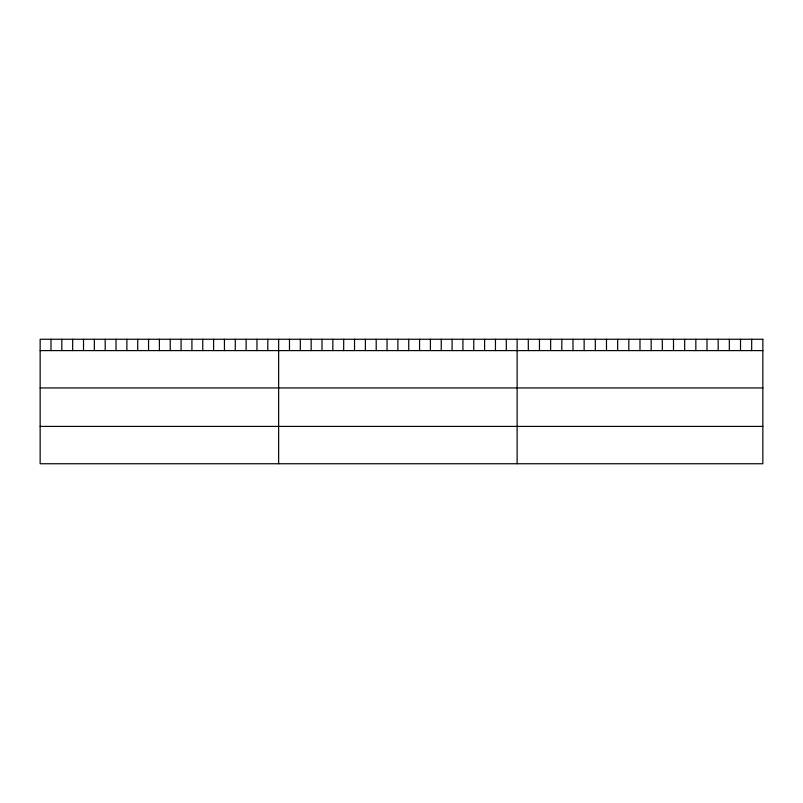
<?xml version="1.0" encoding="UTF-8"?>
<svg xmlns="http://www.w3.org/2000/svg" width="803" height="803" viewBox="0 0 803 803"><rect width="100%" height="100%" fill="white"/><g stroke="black" fill="none" stroke-linecap="round" stroke-linejoin="round"><path stroke-width="1.2" d="M40.15 350.6L762.85 350.6M40.15 387.939L762.85 387.939M40.15 426.413L762.85 426.413M751.678 339.257L751.678 350.6M740.517 339.257L740.517 350.6M729.345 339.257L729.345 350.6M718.173 339.257L718.173 350.6M707.001 339.257L707.001 350.6M695.84 339.257L695.84 350.6M684.668 339.257L684.668 350.6M673.496 339.257L673.496 350.6M662.324 339.257L662.324 350.6M651.163 339.257L651.163 350.6M639.991 339.257L639.991 350.6M628.819 339.257L628.819 350.6M617.658 339.257L617.658 350.6M606.486 339.257L606.486 350.6M595.314 339.257L595.314 350.6M584.142 339.257L584.142 350.6M572.981 339.257L572.981 350.6M561.809 339.257L561.809 350.6M550.637 339.257L550.637 350.6M539.465 339.257L539.465 350.6M528.304 339.257L528.304 350.6M517.132 339.257L517.132 463.743M506.291 339.257L506.291 350.6M495.451 339.257L495.451 350.6M484.61 339.257L484.61 350.6M473.77 339.257L473.77 350.6M462.929 339.257L462.929 350.6M452.089 339.257L452.089 350.6M441.248 339.257L441.248 350.6M430.408 339.257L430.408 350.6M419.567 339.257L419.567 350.6M408.727 339.257L408.727 350.6M397.886 339.257L397.886 350.6M387.046 339.257L387.046 350.6M376.205 339.257L376.205 350.6M365.365 339.257L365.365 350.6M354.524 339.257L354.524 350.6M343.684 339.257L343.684 350.6M332.844 339.257L332.844 350.6M322.003 339.257L322.003 350.6M311.162 339.257L311.162 350.6M300.322 339.257L300.322 350.6M289.481 339.257L289.481 350.6M278.641 339.257L278.641 463.743M267.8 339.257L267.8 350.6M256.96 339.257L256.96 350.6M246.119 339.257L246.119 350.6M235.279 339.257L235.279 350.6M224.438 339.257L224.438 350.6M213.598 339.257L213.598 350.6M202.757 339.257L202.757 350.6M191.917 339.257L191.917 350.6M181.076 339.257L181.076 350.6M170.236 339.257L170.236 350.6M159.395 339.257L159.395 350.6M148.555 339.257L148.555 350.6M137.714 339.257L137.714 350.6M126.874 339.257L126.874 350.6M116.033 339.257L116.033 350.6M105.193 339.257L105.193 350.6M94.352 339.257L94.352 350.6M83.512 339.257L83.512 350.6M72.671 339.257L72.671 350.6M61.831 339.257L61.831 350.6M50.99 339.257L50.99 350.6M762.85 339.257L40.15 339.257L40.15 463.743L762.85 463.743L762.85 339.257"/></g></svg>
